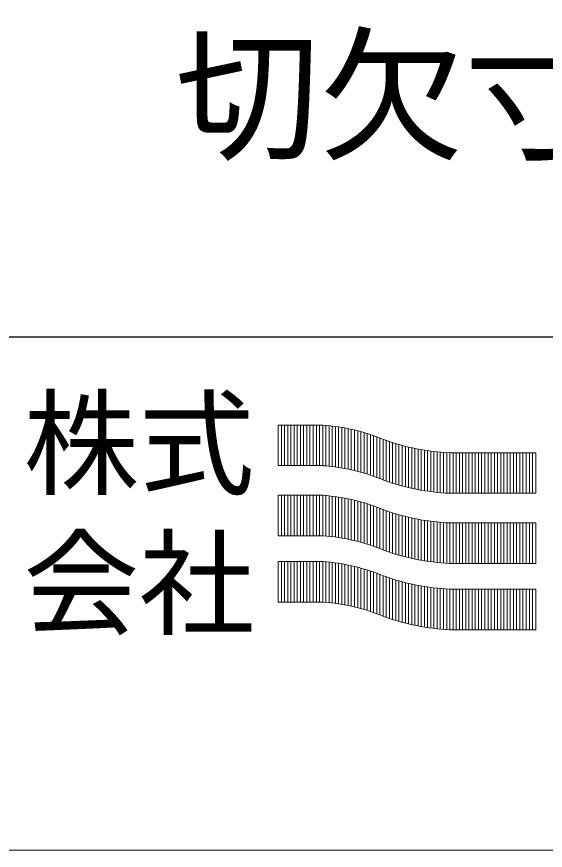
# Model space of a CAD drawing. Units: millimetres on the paper. Extents: x -208 to 189, y -250 to 139.
# Drawn here: x -73.08 to -54.78, y -139.58 to -110.74 of the extents above; entities that cross this region are included whole.
import ezdxf
from ezdxf.enums import TextEntityAlignment as Align

# ---------------------------------------------------------------- set-up
doc = ezdxf.new("R2010")
doc.units = ezdxf.units.MM
doc.layers.add('1-1', color=3, linetype='Continuous', lineweight=18)
doc.layers.add('F-F', color=5, linetype='Continuous', lineweight=18)
doc.styles.add('ＭＳ ゴシック', font='')
doc.styles.get('ＭＳ ゴシック').set_extended_font_data('MS Gothic')

msp = doc.modelspace()

# ---------------------------------------------------------------- linework, layer by layer
at = {"layer": 'F-F', "color": 7}
for p, q in [((-208.437, -121.821), (189.163, -121.821)), ((-208.437, -121.831), (189.163, -121.831)), ((-9.637, -139.571), (-208.437, -139.571))]:
    msp.add_line(p, q, dxfattribs=at)
at = {"layer": 'F-F'}
for p, q in [((-64.03, -124.873), (-62.485, -124.873)), ((-64.026, -126.273), (-64.026, -124.873)), ((-63.916, -126.273), (-63.916, -124.873)), ((-63.806, -126.273), (-63.806, -124.873)), ((-63.696, -126.273), (-63.696, -124.873)), ((-63.586, -126.273), (-63.586, -124.873)), ((-63.476, -126.273), (-63.476, -124.873)), ((-63.366, -126.273), (-63.366, -124.873)), ((-63.256, -126.273), (-63.256, -124.873)), ((-63.146, -126.273), (-63.146, -124.873)), ((-63.036, -126.273), (-63.036, -124.873)), ((-62.926, -126.273), (-62.926, -124.873)), ((-62.816, -126.273), (-62.816, -124.873)), ((-62.706, -126.273), (-62.706, -124.873)), ((-62.596, -126.273), (-62.596, -124.873)), ((-62.486, -126.273), (-62.486, -124.873)), ((-62.376, -126.281), (-62.376, -124.881)), ((-62.266, -126.292), (-62.266, -124.891)), ((-62.156, -126.304), (-62.156, -124.904)), ((-62.046, -126.318), (-62.046, -124.917)), ((-61.936, -126.333), (-61.936, -124.933)), ((-61.826, -126.351), (-61.826, -124.951)), ((-61.716, -126.371), (-61.716, -124.97)), ((-61.606, -126.392), (-61.606, -124.992)), ((-61.496, -126.416), (-61.496, -125.015)), ((-61.386, -126.441), (-61.386, -125.041)), ((-61.276, -126.468), (-61.276, -125.068)), ((-61.166, -126.498), (-61.166, -125.098)), ((-61.056, -126.529), (-61.056, -125.129)), ((-60.946, -126.563), (-60.946, -125.163)), ((-60.836, -126.598), (-60.836, -125.198)), ((-60.726, -126.636), (-60.726, -125.236)), ((-60.616, -126.676), (-60.616, -125.276)), ((-60.506, -126.718), (-60.506, -125.318)), ((-60.396, -126.763), (-60.396, -125.362)), ((-60.286, -126.804), (-60.286, -125.404)), ((-60.176, -126.842), (-60.176, -125.442)), ((-60.066, -126.877), (-60.066, -125.477)), ((-59.956, -126.911), (-59.956, -125.511)), ((-59.846, -126.943), (-59.846, -125.543)), ((-59.736, -126.973), (-59.736, -125.573)), ((-59.626, -127.002), (-59.626, -125.602)), ((-59.516, -127.029), (-59.516, -125.629)), ((-59.406, -127.054), (-59.406, -125.654)), ((-59.296, -127.078), (-59.296, -125.677)), ((-59.186, -127.099), (-59.186, -125.699)), ((-59.076, -127.12), (-59.076, -125.719)), ((-58.966, -127.138), (-58.966, -125.738)), ((-58.856, -127.155), (-58.856, -125.755)), ((-58.746, -127.17), (-58.746, -125.77)), ((-58.636, -127.184), (-58.636, -125.784)), ((-58.526, -127.196), (-58.526, -125.796)), ((-58.416, -127.207), (-58.416, -125.806)), ((-58.306, -127.216), (-58.306, -125.815)), ((-58.196, -127.223), (-58.196, -125.823)), ((-58.095, -125.828), (-55.107, -125.828)), ((-58.086, -127.228), (-58.086, -125.828)), ((-57.976, -127.228), (-57.976, -125.828)), ((-57.866, -127.228), (-57.866, -125.828)), ((-57.756, -127.228), (-57.756, -125.828)), ((-57.646, -127.228), (-57.646, -125.828)), ((-57.536, -127.228), (-57.536, -125.828)), ((-57.426, -127.228), (-57.426, -125.828)), ((-57.316, -127.228), (-57.316, -125.828)), ((-57.206, -127.228), (-57.206, -125.828)), ((-57.096, -127.228), (-57.096, -125.828)), ((-56.986, -127.228), (-56.986, -125.828)), ((-56.876, -127.228), (-56.876, -125.828)), ((-56.766, -127.228), (-56.766, -125.828)), ((-56.656, -127.228), (-56.656, -125.828)), ((-56.546, -127.228), (-56.546, -125.828)), ((-56.436, -127.228), (-56.436, -125.828)), ((-56.326, -127.228), (-56.326, -125.828)), ((-56.216, -127.228), (-56.216, -125.828)), ((-56.106, -127.228), (-56.106, -125.828)), ((-55.996, -127.228), (-55.996, -125.828)), ((-55.886, -127.228), (-55.886, -125.828)), ((-55.776, -127.228), (-55.776, -125.828)), ((-55.666, -127.228), (-55.666, -125.828)), ((-55.556, -127.228), (-55.556, -125.828)), ((-55.446, -127.228), (-55.446, -125.828)), ((-55.336, -127.228), (-55.336, -125.828)), ((-55.226, -127.228), (-55.226, -125.828)), ((-55.116, -127.228), (-55.116, -125.828)), ((-55.107, -125.828), (-55.107, -127.228)), ((-64.03, -127.299), (-62.485, -127.299)), ((-64.026, -128.699), (-64.026, -127.299)), ((-63.916, -128.699), (-63.916, -127.299)), ((-63.806, -128.699), (-63.806, -127.299)), ((-63.696, -128.699), (-63.696, -127.299)), ((-63.586, -128.699), (-63.586, -127.299)), ((-63.476, -128.699), (-63.476, -127.299)), ((-63.366, -128.699), (-63.366, -127.299)), ((-63.256, -128.699), (-63.256, -127.299)), ((-63.146, -128.699), (-63.146, -127.299)), ((-63.036, -128.699), (-63.036, -127.299)), ((-62.926, -128.699), (-62.926, -127.299)), ((-62.816, -128.699), (-62.816, -127.299)), ((-62.706, -128.699), (-62.706, -127.299)), ((-62.596, -128.699), (-62.596, -127.299)), ((-62.486, -128.699), (-62.486, -127.299)), ((-62.376, -128.708), (-62.376, -127.307)), ((-62.266, -128.718), (-62.266, -127.318)), ((-62.156, -128.73), (-62.156, -127.33)), ((-62.046, -128.744), (-62.046, -127.344)), ((-61.936, -128.76), (-61.936, -127.359)), ((-61.826, -128.777), (-61.826, -127.377)), ((-61.716, -128.797), (-61.716, -127.397)), ((-61.606, -128.818), (-61.606, -127.418)), ((-61.496, -128.842), (-61.496, -127.442)), ((-61.386, -128.867), (-61.386, -127.467)), ((-58.095, -127.228), (-55.107, -127.228)), ((-61.276, -128.895), (-61.276, -127.494)), ((-61.166, -128.924), (-61.166, -127.524)), ((-61.056, -128.955), (-61.056, -127.555)), ((-60.946, -128.989), (-60.946, -127.589)), ((-60.836, -129.024), (-60.836, -127.624)), ((-60.726, -129.062), (-60.726, -127.662)), ((-60.616, -129.102), (-60.616, -127.702)), ((-60.506, -129.144), (-60.506, -127.744)), ((-60.396, -129.189), (-60.396, -127.788)), ((-60.286, -129.23), (-60.286, -127.83)), ((-60.176, -129.268), (-60.176, -127.868)), ((-60.066, -129.303), (-60.066, -127.903)), ((-59.956, -129.337), (-59.956, -127.937)), ((-59.846, -129.369), (-59.846, -127.969)), ((-59.736, -129.4), (-59.736, -127.999)), ((-59.626, -129.428), (-59.626, -128.028)), ((-59.516, -129.455), (-59.516, -128.055)), ((-59.406, -129.48), (-59.406, -128.08)), ((-59.296, -129.504), (-59.296, -128.103)), ((-59.186, -129.525), (-59.186, -128.125)), ((-59.076, -129.546), (-59.076, -128.145)), ((-58.966, -129.564), (-58.966, -128.164)), ((-58.856, -129.581), (-58.856, -128.181)), ((-58.746, -129.596), (-58.746, -128.196)), ((-58.636, -129.61), (-58.636, -128.21)), ((-58.526, -129.622), (-58.526, -128.222)), ((-58.416, -129.633), (-58.416, -128.233)), ((-58.306, -129.642), (-58.306, -128.242)), ((-58.196, -129.649), (-58.196, -128.249)), ((-58.095, -128.254), (-55.107, -128.254)), ((-58.086, -129.655), (-58.086, -128.254)), ((-57.976, -129.655), (-57.976, -128.254)), ((-57.866, -129.655), (-57.866, -128.254)), ((-57.756, -129.655), (-57.756, -128.254)), ((-57.646, -129.655), (-57.646, -128.254)), ((-57.536, -129.655), (-57.536, -128.254)), ((-57.426, -129.655), (-57.426, -128.254)), ((-57.316, -129.655), (-57.316, -128.254)), ((-57.206, -129.655), (-57.206, -128.254)), ((-57.096, -129.655), (-57.096, -128.254)), ((-56.986, -129.655), (-56.986, -128.254)), ((-56.876, -129.655), (-56.876, -128.254)), ((-56.766, -129.655), (-56.766, -128.254)), ((-56.656, -129.655), (-56.656, -128.254)), ((-56.546, -129.655), (-56.546, -128.254)), ((-56.436, -129.655), (-56.436, -128.254)), ((-56.326, -129.655), (-56.326, -128.254)), ((-56.216, -129.655), (-56.216, -128.254)), ((-56.106, -129.655), (-56.106, -128.254)), ((-55.996, -129.655), (-55.996, -128.254)), ((-55.886, -129.655), (-55.886, -128.254)), ((-55.776, -129.655), (-55.776, -128.254)), ((-55.666, -129.655), (-55.666, -128.254)), ((-55.556, -129.655), (-55.556, -128.254)), ((-55.446, -129.655), (-55.446, -128.254)), ((-55.336, -129.655), (-55.336, -128.254)), ((-55.226, -129.655), (-55.226, -128.254)), ((-55.116, -129.655), (-55.116, -128.254)), ((-55.107, -128.254), (-55.107, -129.655)), ((-64.03, -129.591), (-62.485, -129.591)), ((-64.026, -130.991), (-64.026, -129.591)), ((-63.916, -130.991), (-63.916, -129.591)), ((-63.806, -130.991), (-63.806, -129.591)), ((-63.696, -130.991), (-63.696, -129.591)), ((-63.586, -130.991), (-63.586, -129.591)), ((-63.476, -130.991), (-63.476, -129.591)), ((-63.366, -130.991), (-63.366, -129.591)), ((-63.256, -130.991), (-63.256, -129.591)), ((-63.146, -130.991), (-63.146, -129.591)), ((-63.036, -130.991), (-63.036, -129.591)), ((-62.926, -130.991), (-62.926, -129.591)), ((-62.816, -130.991), (-62.816, -129.591)), ((-62.706, -130.991), (-62.706, -129.591)), ((-62.596, -130.991), (-62.596, -129.591)), ((-62.486, -130.991), (-62.486, -129.591)), ((-62.376, -131), (-62.376, -129.6)), ((-62.266, -131.01), (-62.266, -129.61)), ((-62.156, -131.022), (-62.156, -129.622)), ((-62.046, -131.036), (-62.046, -129.636)), ((-61.936, -131.052), (-61.936, -129.651)), ((-61.826, -131.069), (-61.826, -129.669)), ((-61.716, -131.089), (-61.716, -129.689)), ((-61.606, -131.11), (-61.606, -129.71)), ((-61.496, -131.134), (-61.496, -129.734)), ((-61.386, -131.159), (-61.386, -129.759)), ((-61.276, -131.187), (-61.276, -129.786)), ((-58.095, -129.655), (-55.107, -129.655)), ((-61.166, -131.216), (-61.166, -129.816)), ((-61.056, -131.248), (-61.056, -129.847)), ((-60.946, -131.281), (-60.946, -129.881)), ((-60.836, -131.317), (-60.836, -129.916)), ((-60.726, -131.354), (-60.726, -129.954)), ((-60.616, -131.394), (-60.616, -129.994)), ((-60.506, -131.436), (-60.506, -130.036)), ((-60.396, -131.481), (-60.396, -130.081)), ((-60.286, -131.523), (-60.286, -130.122)), ((-60.176, -131.56), (-60.176, -130.16)), ((-60.066, -131.596), (-60.066, -130.195)), ((-59.956, -131.629), (-59.956, -130.229)), ((-59.846, -131.661), (-59.846, -130.261)), ((-59.736, -131.692), (-59.736, -130.292)), ((-59.626, -131.72), (-59.626, -130.32)), ((-59.516, -131.747), (-59.516, -130.347)), ((-59.406, -131.772), (-59.406, -130.372)), ((-59.296, -131.796), (-59.296, -130.396)), ((-59.186, -131.818), (-59.186, -130.417)), ((-59.076, -131.838), (-59.076, -130.438)), ((-58.966, -131.856), (-58.966, -130.456)), ((-58.856, -131.873), (-58.856, -130.473)), ((-58.746, -131.889), (-58.746, -130.488)), ((-58.636, -131.902), (-58.636, -130.502)), ((-58.526, -131.914), (-58.526, -130.514)), ((-58.416, -131.925), (-58.416, -130.525)), ((-58.306, -131.934), (-58.306, -130.534)), ((-58.196, -131.941), (-58.196, -130.541)), ((-58.095, -130.547), (-55.107, -130.547)), ((-58.086, -131.947), (-58.086, -130.547)), ((-57.976, -131.947), (-57.976, -130.547)), ((-57.866, -131.947), (-57.866, -130.547)), ((-57.756, -131.947), (-57.756, -130.547)), ((-57.646, -131.947), (-57.646, -130.547)), ((-57.536, -131.947), (-57.536, -130.547)), ((-57.426, -131.947), (-57.426, -130.547)), ((-57.316, -131.947), (-57.316, -130.547)), ((-57.206, -131.947), (-57.206, -130.547)), ((-57.096, -131.947), (-57.096, -130.547)), ((-56.986, -131.947), (-56.986, -130.547)), ((-56.876, -131.947), (-56.876, -130.547)), ((-56.766, -131.947), (-56.766, -130.547)), ((-56.656, -131.947), (-56.656, -130.547)), ((-56.546, -131.947), (-56.546, -130.547)), ((-56.436, -131.947), (-56.436, -130.547)), ((-56.326, -131.947), (-56.326, -130.547)), ((-56.216, -131.947), (-56.216, -130.547)), ((-56.106, -131.947), (-56.106, -130.547)), ((-55.996, -131.947), (-55.996, -130.547)), ((-55.886, -131.947), (-55.886, -130.547)), ((-55.776, -131.947), (-55.776, -130.547)), ((-55.666, -131.947), (-55.666, -130.547)), ((-55.556, -131.947), (-55.556, -130.547)), ((-55.446, -131.947), (-55.446, -130.547)), ((-55.336, -131.947), (-55.336, -130.547)), ((-55.226, -131.947), (-55.226, -130.547)), ((-55.116, -131.947), (-55.116, -130.547)), ((-55.107, -130.547), (-55.107, -131.947)), ((-58.095, -131.947), (-55.107, -131.947))]:
    msp.add_line(p, q, dxfattribs=at)
at = {"layer": 'F-F', "color": 7}
msp.add_lwpolyline([(189.163, 139.449), (189.163, -139.581), (-208.437, -139.581)], dxfattribs=at)
at = {"layer": 'F-F'}
for points in [[(-64.03, -124.873), (-64.03, -126.273), (-62.485, -126.273)], [(-64.03, -127.299), (-64.03, -128.699), (-62.485, -128.699)], [(-64.03, -129.591), (-64.03, -130.991), (-62.485, -130.991)]]:
    msp.add_lwpolyline(points, dxfattribs=at)
for centre, radius, start, end in [((-62.933, -131.49), 6.632, 67.0874, 86.1276), ((-57.729, -118.07), 7.767, 250.274, 267.3047), ((-62.933, -132.89), 6.632, 67.0874, 86.1276), ((-57.729, -119.47), 7.767, 250.274, 267.3047), ((-62.933, -133.916), 6.632, 67.0874, 86.1276), ((-57.729, -120.496), 7.767, 250.274, 267.3047), ((-62.933, -135.317), 6.632, 67.0874, 86.1276), ((-57.729, -121.896), 7.767, 250.274, 267.3047), ((-62.933, -136.208), 6.632, 67.0874, 86.1276), ((-57.729, -122.788), 7.767, 250.274, 267.3047), ((-62.933, -137.609), 6.632, 67.0874, 86.1276), ((-57.729, -124.189), 7.767, 250.274, 267.3047)]:
    msp.add_arc(centre, radius, start, end, dxfattribs=at)

# ---------------------------------------------------------------- texts
at = {"layer": '1-1', "color": 7, "style": 'ＭＳ ゴシック'}
msp.add_text('切欠寸法図', height=3.666, dxfattribs=at).set_placement((-67.593, -116.412), align=Align.BOTTOM_LEFT)
at = {"layer": 'F-F', "style": 'ＭＳ ゴシック'}
for s, p in [('株式', (-72.845, -127.851)), ('会社', (-72.845, -132.69))]:
    msp.add_text(s, height=2.933, dxfattribs=at).set_placement(p, align=Align.BOTTOM_LEFT)

doc.saveas('drawing.dxf')
